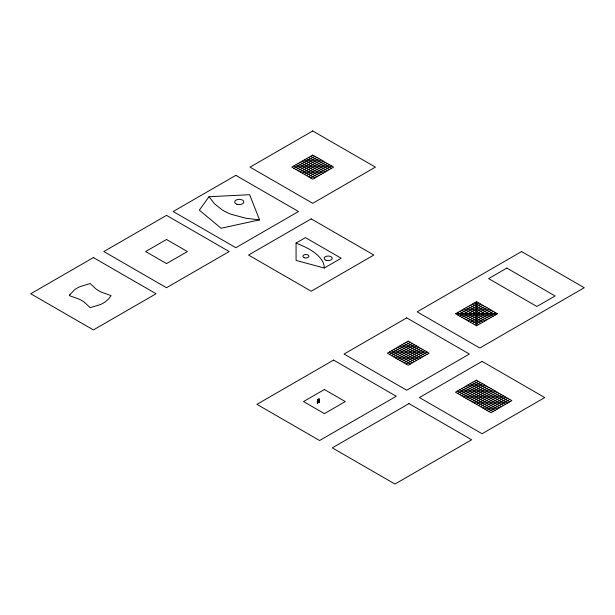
<?xml version="1.0" encoding="UTF-8"?>
<svg xmlns="http://www.w3.org/2000/svg" width="615" height="615" viewBox="0 0 615 615"><rect width="100%" height="100%" fill="white"/><g stroke="black" fill="none" stroke-linecap="round" stroke-linejoin="round"><path stroke-width="0.92" d="M209.039 196.715L199.314 210.122L221.093 228.257L259.553 219.863L249.629 194.709L209.039 196.715L214.543 203.842L221.884 209.677A50.983 29.435 0 0 0 231.048 214.235L246.115 218.31L259.553 219.863M317.34 399.727C319.223 404.086 315.979 404.885 317.755 399.712M318.731 398.92C320.615 403.279 317.371 404.086 319.147 398.904M317.34 403.248L317.755 403.232M318.731 402.441L319.147 402.425M293.924 168.341L314.811 156.287M296.015 169.548L316.902 157.486M298.098 170.755L318.985 158.693M300.189 171.962L321.076 159.9M302.28 173.169L323.167 161.107M304.364 174.376L325.25 162.314M306.454 175.575L327.341 163.521M308.546 176.782L329.432 164.728M310.637 177.989L331.523 165.935M296.069 243.056L305.471 237.628L341.187 258.246L324.266 268.017L296.069 260.422L296.069 243.056C305.87 247.176 316.794 251.704 322.506 261.229A39.552 22.832 0 0 1 324.159 266.287L324.266 268.017M455.646 313.735L476.533 301.681L497.42 313.735L476.533 325.796L455.646 313.735L497.42 313.735M389.418 354.386L410.305 342.324M457.737 314.942L478.624 302.888M391.509 355.593L412.396 343.531M459.828 316.148L480.715 304.087M393.592 356.8L414.479 344.738M461.919 317.355L482.806 305.294M395.683 358.007L416.57 345.945M464.002 318.562L484.889 306.501M397.774 359.214L418.661 347.152M466.093 319.769L486.98 307.708M399.865 360.413L420.752 348.359M468.184 320.969L489.071 308.914M401.949 361.62L422.836 349.566M470.267 322.175L491.154 310.121M404.04 362.827L424.927 350.765M472.358 323.382L493.245 311.328M406.131 364.034L427.018 351.972M474.449 324.589L495.336 312.528M457.552 393.408L478.439 381.354M459.643 394.615L480.53 382.561M461.734 395.822L482.621 383.768M463.818 397.029L484.705 384.967M465.909 398.236L486.796 386.174M468 399.443L488.887 387.381M470.083 400.649L490.97 388.588M472.174 401.856L493.061 389.795M474.265 403.056L495.152 391.002M476.356 404.263L497.243 392.209M478.439 405.47L499.326 393.408M480.53 406.676L501.417 394.615M482.621 407.883L503.508 395.822M484.705 409.09L505.591 397.029M486.796 410.297L507.683 398.236M488.887 411.497L509.774 399.443M310.637 156.287L331.523 168.341M308.546 157.486L329.432 169.548M306.454 158.693L327.341 170.755M304.364 159.9L325.25 171.962M302.28 161.107L323.167 173.169M300.189 162.314L321.076 174.376M298.098 163.521L318.985 175.575M296.015 164.728L316.902 176.782M293.924 165.935L314.811 177.989M474.449 302.888L495.336 314.942M472.358 304.087L493.245 316.148M470.267 305.294L491.154 317.355M468.184 306.501L489.071 318.562M466.093 307.708L486.98 319.769M464.002 308.914L484.889 320.969M461.919 310.121L482.806 322.175M459.828 311.328L480.715 323.382M457.737 312.528L478.624 324.589M474.265 381.354L509.774 401.856M406.131 342.324L427.018 354.386M472.174 382.561L507.683 403.056M404.04 343.531L424.927 355.593M470.083 383.768L505.591 404.263M401.949 344.738L422.836 356.8M468 384.967L503.508 405.47M399.865 345.945L420.752 358.007M465.909 386.174L501.417 406.676M397.774 347.152L418.661 359.214M463.818 387.381L499.326 407.883M395.683 348.359L416.57 360.413M461.734 388.588L497.243 409.09M393.592 349.566L414.479 361.62M459.643 389.795L495.152 410.297M391.509 350.765L412.396 362.827M457.552 391.002L493.061 411.497M389.418 351.972L410.305 364.034M476.533 301.681L476.533 325.796M318.924 398.797L318.954 402.556M317.532 399.596L317.563 403.355M69.995 294.508L69.303 295.615L78.974 299.075A39.491 22.801 0 0 1 84.194 302.088L90.19 307.669L100.468 304.563A29.681 17.135 0 0 0 105.695 301.55L108.755 298.79L111.077 295.615L101.413 292.148A39.491 22.801 0 0 1 96.186 289.135L90.19 283.553L79.912 286.667A29.681 17.135 0 0 0 74.692 289.68L69.995 294.508M93.411 257.577L30.75 293.755L93.411 329.932L156.072 293.755L93.411 257.577M166.511 215.373L103.85 251.55L166.511 287.728L229.172 251.55L166.511 215.373M235.829 175.352L173.169 211.529L235.829 247.707L298.49 211.529L235.829 175.352M312.72 130.957L250.059 167.134L312.72 203.311L375.381 167.134L312.72 130.957M166.511 239.489L145.624 251.55L166.511 263.604L187.398 251.55L166.511 239.489M312.72 155.08L291.833 167.134L312.72 179.196L333.607 167.134L312.72 155.08M311.198 218.871L248.537 255.048L311.198 291.226L373.858 255.048L311.198 218.871M333.607 360.082L256.932 404.347L319.592 440.524L396.268 396.252L333.607 360.082M406.715 317.87L344.054 354.048L406.715 390.225L469.376 354.048L406.715 317.87M521.589 251.55L417.155 311.843L479.815 348.021L584.25 287.728L521.589 251.55M506.822 268.086L488.61 278.603L536.887 306.478L555.099 295.961L506.822 268.086M324.397 389.518L303.51 401.572L324.397 413.634L345.284 401.572L324.397 389.518M408.214 341.125L387.327 353.179L408.214 365.241L429.101 353.179L408.214 341.125M408.983 403.594L332.3 447.866L394.961 484.043L471.644 439.771L408.983 403.594M482.083 361.389L419.422 397.567L482.083 433.744L544.744 397.567L482.083 361.389M476.356 380.147L455.469 392.209L490.97 412.703L511.857 400.649L476.356 380.147M304.225 257.685A2.99 1.73 0 0 0 308.884 256.378A2.99 1.73 0 0 0 304.594 254.702A2.99 1.73 0 0 0 304.225 257.685M236.944 204.242A4.574 2.645 0 0 0 243.832 201.974A4.574 2.645 0 0 0 236.99 199.667A4.574 2.645 0 0 0 236.944 204.242M325.988 260.222A3.99 2.299 0 0 0 332.2 258.477A3.99 2.299 0 0 0 326.48 256.247A3.99 2.299 0 0 0 325.988 260.222"/></g></svg>
